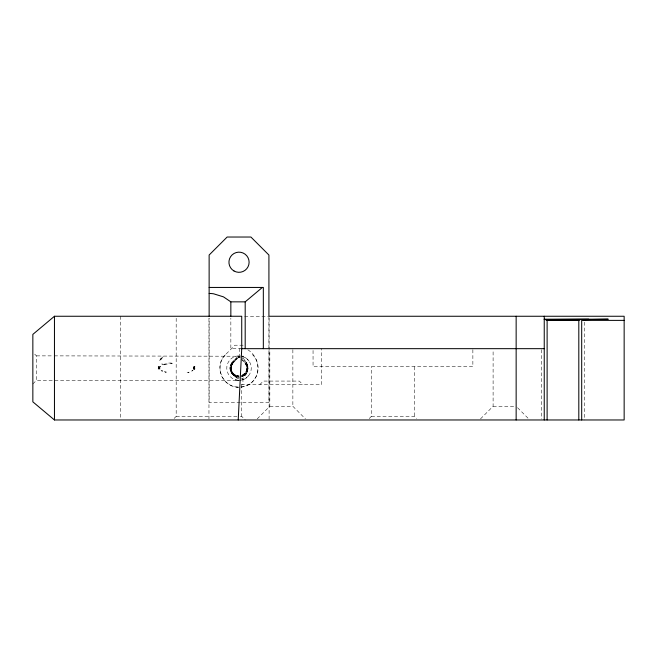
<?xml version="1.0" encoding="UTF-8"?>
<svg xmlns="http://www.w3.org/2000/svg" width="657" height="657" viewBox="0 0 657 657"><rect width="100%" height="100%" fill="white"/><g stroke="black" fill="none" stroke-linecap="round" stroke-linejoin="round"><path stroke-width="0.49" stroke-dasharray="3.29 2.46" d="M176.183 318.275L176.183 416.374L174.023 418.534M194.037 367.764L194.924 366.918L193.758 366.976L193.651 369.448L194.061 368.002L193.569 366.663L194.924 366.918L194.061 368.002L194.899 368.914L193.651 369.448L193.569 366.663M164.932 364.536L164.956 363.986L167.149 364.011L163.93 364.824L161.786 363.986L165.999 364.257M239.025 378.933C229.047 375.976 228.25 361.276 238.204 357.737M159.437 367.748L158.181 366.918C160.645 365.325 159.273 373.373 159.848 367.008L160.694 366.278L158.181 366.918L159.388 368.035L158.165 368.914L159.733 369.07M230.057 367.329C229.49 372.404 233.925 377.233 239.025 377.118C235.469 377.151 232.036 374.86 230.706 371.558C227.872 365.062 234.245 359.009 239.025 355.872A12.245 12.245 0 0 1 251.261 367.624A12.245 12.245 0 0 1 240.01 380.321M237.653 375.919L239.025 376.034C234.155 376.198 230.64 371.427 230.919 366.861L232.89 362.015L237.161 358.32M241.735 375.558L245.513 372.659L246.679 370.162L246.917 367.427L245.513 363.567L239.427 357.309L239.501 348.67M192.723 370.893L192.944 370.261L191.737 371.098L192.394 370.688M230.328 365.785L232.66 361.752M159.676 360.504L161.376 357.827L163.207 356.521L160.398 360.504L159.676 360.504L161.441 358.402L160.908 358.402L163.207 356.521M237.013 377.824C233.49 375.845 230.738 372.125 230.845 367.969L232.956 363.025L238.622 357.309L239.427 357.309M230.919 366.861L233.424 362.516A7.925 7.925 0 0 0 238.335 376.009C234.516 375.771 231.839 372.535 230.886 369.062L231.847 363.756L232.537 363.567L232.34 362.845L233.424 362.516M231.798 362.738C227.092 368.593 232.414 378.054 239.813 377.085M244.626 362.516A7.925 7.925 0 0 1 241.078 375.771C246.794 374.474 248.929 366.491 244.626 362.516L246.088 362.056C249.348 367.411 247.278 374.293 242.942 378.375A11.309 11.21 -90 0 1 240.676 379.048M236.98 375.771L235.797 377.036L235.674 375.295L234.516 376.001L234.483 374.605L233.309 374.745L233.424 373.718L232.726 373.989L232.537 372.659L231.33 371.205L230.845 367.961M161.548 370.893L162.821 371.016L161.548 370.893L160.932 370.113L161.836 370.597M243.115 345.212L234.935 345.212L225.532 354.616C213.361 365.563 222.682 388.073 239.025 387.203M248.51 375.861L245.57 378.465L241.957 380.001M32.85 383.959L36.455 380.321L36.455 355.872L34.287 353.712M54.334 355.872L239.871 356.234L233.169 362.262A8.286 8.286 0 0 0 238.302 376.362M259.737 384.682L263.334 381.076L299.305 381.076L302.951 384.682M257.216 418.895L269.822 406.289L269.822 349.688M369.218 418.534L371.377 416.374L371.377 366.672M480.497 418.895L493.103 406.289L493.103 349.688M163.93 364.824L164.956 363.986M170.927 363.403L172.282 363.247L168.299 363.058L171.354 363.058M188.157 372.798L189.134 372.141L186.843 372.675L188.042 372.42M193.987 367.542L194.924 366.918L193.848 367.148M246.252 362.738C249.258 366.622 248.264 372.749 244.19 375.492C237.243 378.859 245.012 375.673 245.973 373.841C250.342 368.84 247.024 361.399 241.94 358.303M242.835 376.272C248.362 373.915 249.783 365.859 245.39 361.752M238.992 357.309L239.501 357.03A11.309 11.21 90 0 1 240.676 357.186M159.585 368.84L158.165 368.914L159.405 368.314M193.922 367.337L194.924 366.918M241.661 376.724L242.86 376.264M242.523 379.828L243.829 379.376M164.874 371.862L166.5 372.084L165.088 372.798L164.874 371.862L163.938 371.402L165.17 371.763M160.242 366.622L159.347 366.918L159.676 367.238L158.181 366.918L159.536 367.485M158.165 368.914L159.47 368.593M193.84 369.103L194.899 368.914L194.061 368.24M241.464 387.047C260.903 384.526 263.276 359.034 247.459 349.549M239.025 355.872L237.062 356.028A12.245 12.245 0 0 0 238.039 380.321L238.565 380.354L36.455 380.321M238.401 380.354L240.396 380.255M244.634 316.255L268.081 316.255M241.727 348.67L230.845 348.67L230.845 318.136M36.455 355.872L53.34 355.872M241.218 384.682L321.675 384.682L321.651 348.67M269.822 406.289L292.866 406.289L305.431 418.895M493.103 406.289L514.76 406.289M176.183 416.374L237.859 416.374M240.314 416.374L241.727 416.374L245.291 419.971M371.377 416.374L414.592 416.374L416.752 418.534M193.922 368.906L194.899 368.914L194.037 368.478M236.586 387.047L238.212 387.145M238.565 380.354L235.608 379.886L238.039 380.321M193.987 368.7L194.899 368.914M242.523 356.398L246.383 358.328L249.102 361.161M244.626 373.718L246.088 374.17L245.513 372.659L246.777 372.733L246.211 371.46L247.344 371.033L246.679 370.162L247.541 370.072L246.917 368.807L247.705 368.117L246.917 367.427L247.541 366.154L246.679 366.064L247.344 365.202L246.211 364.766L246.777 363.493L245.513 363.567L246.088 362.056L242.942 357.851A11.309 11.21 90 0 0 241.825 357.457M242.228 359.601L244.88 362.262A8.286 8.286 0 0 1 241.168 376.116M517.544 407.693L528.713 418.895M233.941 361.999L233.539 361.219L233.81 362.122M238.754 357.309L238.483 356.726L238.622 357.309M238.179 356.234L238.475 356.948M159.848 367.008L159.906 369.283M584.574 322.16L584.574 419.971M541.36 349.672L541.36 419.035M472.868 349.672L472.868 366.672L313.052 366.672L313.052 348.67M414.592 366.672L414.592 416.374M292.866 349.688L292.866 406.289M269.099 318.292L269.099 419.971M268.918 316.255L268.918 402.626L209.131 402.626L209.131 318.292M242.942 355.807L242.942 357.851M242.942 378.375L242.942 384.682M241.727 384.682L241.727 416.374M208.959 318.292L208.959 418.961M120.691 316.255L120.691 418.961M252.526 354.616A19.086 19.086 0 0 1 241.045 387.096M237.809 387.162A19.086 19.086 0 0 1 225.532 354.616"/><path stroke-width="0.99" d="M238.22 419.971L241.727 348.67L241.727 316.255L54.457 316.255L32.85 334.388L32.85 401.846L54.457 419.971L624.15 419.971L624.15 316.255L268.918 316.255L268.918 255.031L250.908 237.029L227.141 237.029L209.131 255.031L209.131 316.255M209.14 293.465A23.389 16.54 0 0 1 213.582 293.794L223.479 296.865L230.845 301.85L245.192 301.85L262.365 287.446M583.326 319.663L608.234 319.195L544.242 319.203M544.242 319.524A2.784 0.756 0 0 1 545.088 319.557L588.729 319.195M209.131 287.446L263.334 287.446L263.334 348.67M546.074 319.721A3.047 0.895 -1.1 0 1 547.117 320.378L578.809 320.378A3.047 0.879 0.7 0 1 579.901 319.737M624.15 320.378L581.691 320.378L581.691 419.971M241.094 348.67L544.242 348.67M578.809 320.378L578.809 419.971M547.117 320.378L547.117 419.971M544.242 316.255L544.242 419.971M516.147 316.255L516.147 419.971M245.192 301.85L245.192 348.67M230.845 301.85L230.845 316.099M54.457 316.255L54.457 419.971M545.096 319.548A2.842 0.797 -0.3 0 1 546.115 319.713L579.835 319.713A2.809 0.78 -0.2 0 1 583.35 319.655A3.03 0.903 -1.8 0 1 584.558 320.378M233.982 270.971A10.085 10.085 0 0 0 249.11 262.233A10.085 10.085 0 0 0 233.982 253.503A10.085 10.085 0 0 0 233.982 270.971"/></g></svg>
